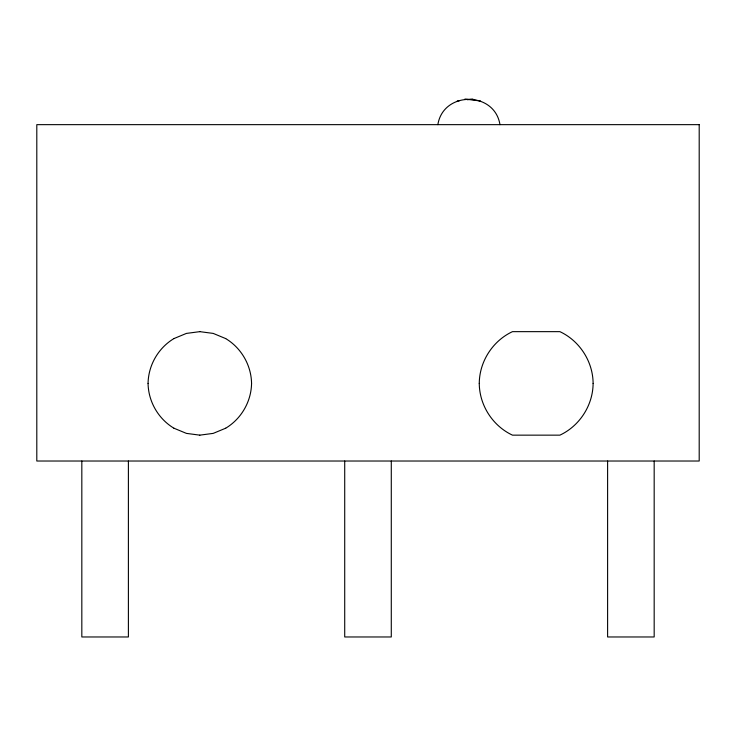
<?xml version="1.0" encoding="UTF-8"?>
<svg xmlns="http://www.w3.org/2000/svg" width="736" height="736" viewBox="0 0 736 736"><rect width="100%" height="100%" fill="white"/><g stroke="black" fill="none" stroke-linecap="round" stroke-linejoin="round"><path stroke-width="1.1" d="M479.265 383.401C479.412 361.56 492.678 340.878 512.477 331.651L559.903 331.651C579.692 340.878 592.968 361.56 593.115 383.401M593.115 383.401C592.968 405.242 579.692 425.914 559.903 435.151L512.477 435.151C492.678 425.914 479.412 405.242 479.265 383.401M148.065 383.401C148.368 365.176 158.314 347.962 173.935 338.578M251.565 383.401C251.252 401.617 241.316 418.839 225.685 428.214M437.865 124.651C443.21 90.942 494.62 90.942 499.965 124.651M173.935 338.578L186.42 333.408L199.815 331.651M225.685 428.214L213.21 433.384L199.815 435.151M457.231 101.016L459.466 100.731M467.296 99.737L472.889 99.029M464.931 99.029L480.59 101.016M199.815 331.651L213.21 333.408L225.685 338.578M199.815 435.151L186.42 433.384L173.935 428.214M225.685 338.578C241.316 347.962 251.252 365.176 251.565 383.401M173.935 428.214C158.314 418.839 148.368 401.617 148.065 383.401M654.175 461.021L654.175 636.971L607.605 636.971L607.605 461.021M391.285 461.021L391.285 636.971L344.715 636.971L344.715 461.021M128.395 461.021L128.395 636.971L81.825 636.971L81.825 461.021M699.2 124.651L36.8 124.651L36.8 461.021L699.2 461.021L699.2 124.651"/></g></svg>
